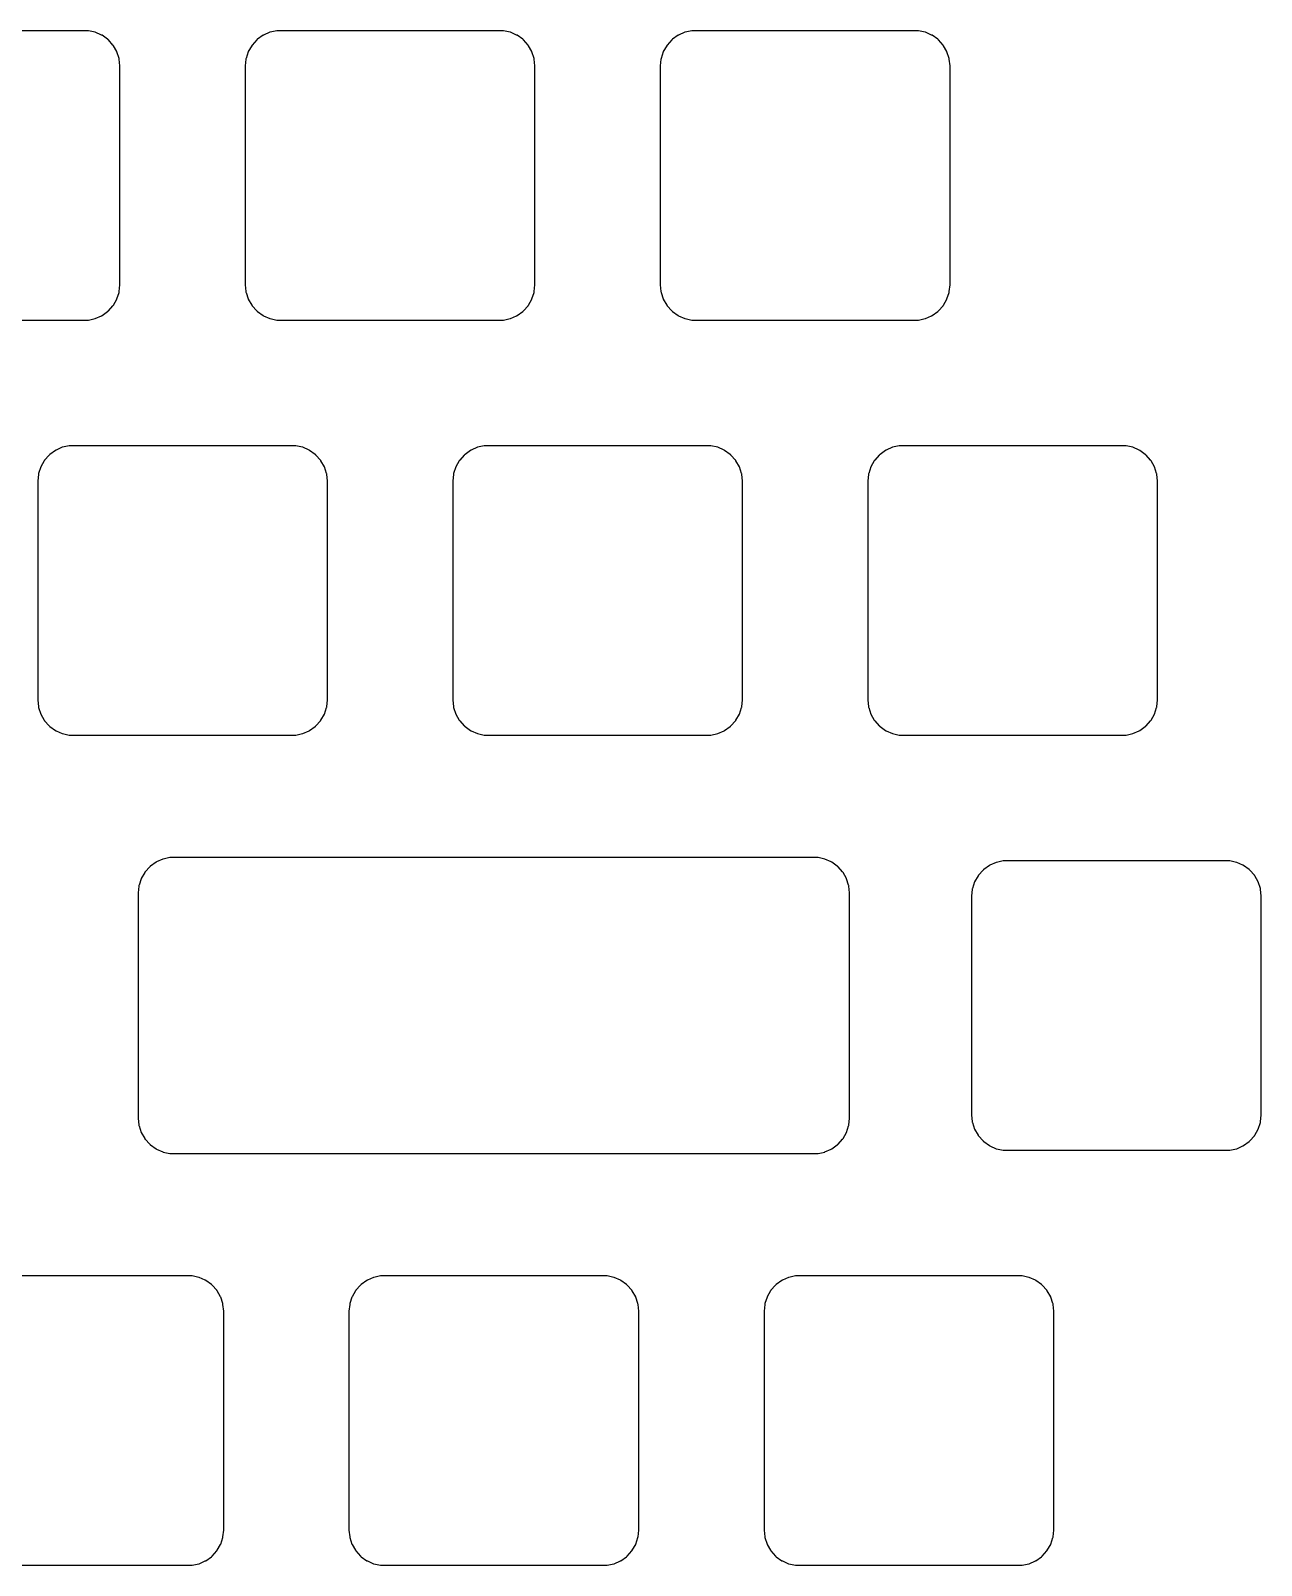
# Model space of a CAD drawing. Header units: metres. Extents: x -16 to 249, y -82 to 7.
# Drawn here: x 192.5 to 248.9, y -63.1 to 7.1 of the extents above; entities that cross this region are included whole.
import ezdxf

# ---------------------------------------------------------------- set-up
doc = ezdxf.new("R2010")
doc.units = ezdxf.units.M

msp = doc.modelspace()

# ---------------------------------------------------------------- linework, layer by layer
for p, q in [((195.171, 7.12391), (184.829, 7.12391)), ((195.189, 7.11999), (195.171, 7.12391)), ((195.496, 7.05479), (195.189, 7.11999)), ((195.505, 7.05293), (195.496, 7.05479)), ((195.791, 6.92539), (195.505, 7.05293)), ((203.495, 7.05293), (203.209, 6.92539)), ((203.504, 7.05479), (203.495, 7.05293)), ((203.811, 7.11999), (203.504, 7.05479)), ((203.829, 7.12391), (203.811, 7.11999)), ((214.171, 7.12391), (203.829, 7.12391)), ((214.189, 7.11999), (214.171, 7.12391)), ((214.496, 7.05479), (214.189, 7.11999)), ((214.505, 7.05293), (214.496, 7.05479)), ((214.791, 6.92539), (214.505, 7.05293)), ((222.495, 7.05293), (222.209, 6.92539)), ((222.504, 7.05479), (222.495, 7.05293)), ((222.811, 7.11999), (222.504, 7.05479)), ((222.829, 7.12391), (222.811, 7.11999)), ((233.171, 7.12391), (222.829, 7.12391)), ((233.189, 7.11999), (233.171, 7.12391)), ((233.496, 7.05479), (233.189, 7.11999)), ((233.505, 7.05293), (233.496, 7.05479)), ((233.791, 6.92539), (233.505, 7.05293)), ((195.799, 6.92175), (195.791, 6.92539)), ((195.816, 6.91409), (195.799, 6.92175)), ((196.07, 6.72977), (195.816, 6.91409)), ((196.085, 6.7187), (196.07, 6.72977)), ((196.093, 6.71344), (196.085, 6.7187)), ((196.105, 6.69945), (196.093, 6.71344)), ((196.315, 6.46642), (196.105, 6.69945)), ((196.321, 6.45977), (196.315, 6.46642)), ((196.325, 6.45202), (196.321, 6.45977)), ((196.335, 6.43571), (196.325, 6.45202)), ((196.492, 6.16414), (196.335, 6.43571)), ((202.665, 6.43571), (202.508, 6.16414)), ((202.675, 6.45202), (202.665, 6.43571)), ((202.679, 6.45977), (202.675, 6.45202)), ((202.685, 6.46642), (202.679, 6.45977)), ((202.895, 6.69945), (202.685, 6.46642)), ((202.907, 6.71344), (202.895, 6.69945)), ((202.915, 6.7187), (202.907, 6.71344)), ((202.93, 6.72977), (202.915, 6.7187)), ((203.184, 6.91409), (202.93, 6.72977)), ((203.201, 6.92175), (203.184, 6.91409)), ((203.209, 6.92539), (203.201, 6.92175)), ((214.799, 6.92175), (214.791, 6.92539)), ((214.816, 6.91409), (214.799, 6.92175)), ((215.07, 6.72977), (214.816, 6.91409)), ((215.085, 6.7187), (215.07, 6.72977)), ((215.093, 6.71344), (215.085, 6.7187)), ((215.105, 6.69945), (215.093, 6.71344)), ((215.315, 6.46642), (215.105, 6.69945)), ((215.321, 6.45977), (215.315, 6.46642)), ((215.325, 6.45202), (215.321, 6.45977)), ((215.335, 6.43571), (215.325, 6.45202)), ((215.492, 6.16414), (215.335, 6.43571)), ((221.665, 6.43571), (221.508, 6.16414)), ((221.675, 6.45202), (221.665, 6.43571)), ((221.679, 6.45977), (221.675, 6.45202)), ((221.685, 6.46642), (221.679, 6.45977)), ((221.895, 6.69945), (221.685, 6.46642)), ((221.907, 6.71344), (221.895, 6.69945)), ((221.915, 6.7187), (221.907, 6.71344)), ((221.93, 6.72977), (221.915, 6.7187)), ((222.184, 6.91409), (221.93, 6.72977)), ((222.201, 6.92175), (222.184, 6.91409)), ((222.209, 6.92539), (222.201, 6.92175)), ((233.799, 6.92175), (233.791, 6.92539)), ((233.816, 6.91409), (233.799, 6.92175)), ((234.07, 6.72977), (233.816, 6.91409)), ((234.085, 6.7187), (234.07, 6.72977)), ((234.093, 6.71344), (234.085, 6.7187)), ((234.105, 6.69945), (234.093, 6.71344)), ((234.315, 6.46642), (234.105, 6.69945)), ((234.321, 6.45977), (234.315, 6.46642)), ((234.325, 6.45202), (234.321, 6.45977)), ((234.335, 6.43571), (234.325, 6.45202)), ((234.492, 6.16414), (234.335, 6.43571)), ((196.494, 6.15563), (196.492, 6.16414)), ((196.591, 5.85739), (196.494, 6.15563)), ((196.597, 5.83949), (196.591, 5.85739)), ((196.599, 5.82077), (196.597, 5.83949)), ((196.632, 5.5089), (196.599, 5.82077)), ((202.401, 5.82077), (202.368, 5.5089)), ((202.403, 5.83949), (202.401, 5.82077)), ((202.409, 5.85739), (202.403, 5.83949)), ((202.506, 6.15563), (202.409, 5.85739)), ((202.508, 6.16414), (202.506, 6.15563)), ((215.494, 6.15563), (215.492, 6.16414)), ((215.591, 5.85739), (215.494, 6.15563)), ((215.597, 5.83949), (215.591, 5.85739)), ((215.599, 5.82077), (215.597, 5.83949)), ((215.632, 5.5089), (215.599, 5.82077)), ((221.401, 5.82077), (221.368, 5.5089)), ((221.403, 5.83949), (221.401, 5.82077)), ((221.409, 5.85739), (221.403, 5.83949)), ((221.506, 6.15563), (221.409, 5.85739)), ((221.508, 6.16414), (221.506, 6.15563)), ((234.494, 6.15563), (234.492, 6.16414)), ((234.591, 5.85739), (234.494, 6.15563)), ((234.597, 5.83949), (234.591, 5.85739)), ((234.599, 5.82077), (234.597, 5.83949)), ((234.632, 5.5089), (234.599, 5.82077)), ((196.633, 5.5), (196.632, 5.5089)), ((196.633, -4.5), (196.633, 5.5)), ((202.368, 5.5089), (202.367, 5.5)), ((202.367, 5.5), (202.367, -4.5)), ((215.633, 5.5), (215.632, 5.5089)), ((215.633, -4.5), (215.633, 5.5)), ((221.368, 5.5089), (221.367, 5.5)), ((221.367, 5.5), (221.367, -4.5)), ((234.633, 5.5), (234.632, 5.5089)), ((234.633, -4.5), (234.633, 5.5)), ((196.494, -5.15563), (196.591, -4.85739)), ((196.591, -4.85739), (196.597, -4.83949)), ((196.597, -4.83949), (196.599, -4.82077)), ((196.599, -4.82077), (196.632, -4.5089)), ((196.632, -4.5089), (196.633, -4.5)), ((202.367, -4.5), (202.368, -4.5089)), ((202.368, -4.5089), (202.401, -4.82077)), ((202.401, -4.82077), (202.403, -4.83949)), ((202.403, -4.83949), (202.409, -4.85739)), ((202.409, -4.85739), (202.506, -5.15563)), ((215.494, -5.15563), (215.591, -4.85739)), ((215.591, -4.85739), (215.597, -4.83949)), ((215.597, -4.83949), (215.599, -4.82077)), ((215.599, -4.82077), (215.632, -4.5089)), ((215.632, -4.5089), (215.633, -4.5)), ((221.367, -4.5), (221.368, -4.5089)), ((221.368, -4.5089), (221.401, -4.82077)), ((221.401, -4.82077), (221.403, -4.83949)), ((221.403, -4.83949), (221.409, -4.85739)), ((221.409, -4.85739), (221.506, -5.15563)), ((234.494, -5.15563), (234.591, -4.85739)), ((234.591, -4.85739), (234.597, -4.83949)), ((234.597, -4.83949), (234.599, -4.82077)), ((234.599, -4.82077), (234.632, -4.5089)), ((234.632, -4.5089), (234.633, -4.5)), ((196.105, -5.69945), (196.315, -5.46642)), ((196.315, -5.46642), (196.321, -5.45977)), ((196.321, -5.45977), (196.325, -5.45202)), ((196.325, -5.45202), (196.335, -5.43571)), ((196.335, -5.43571), (196.492, -5.16414)), ((196.492, -5.16414), (196.494, -5.15563)), ((202.506, -5.15563), (202.508, -5.16414)), ((202.508, -5.16414), (202.665, -5.43571)), ((202.665, -5.43571), (202.675, -5.45202)), ((202.675, -5.45202), (202.679, -5.45977)), ((202.679, -5.45977), (202.685, -5.46642)), ((202.685, -5.46642), (202.895, -5.69945)), ((215.105, -5.69945), (215.315, -5.46642)), ((215.315, -5.46642), (215.321, -5.45977)), ((215.321, -5.45977), (215.325, -5.45202)), ((215.325, -5.45202), (215.335, -5.43571)), ((215.335, -5.43571), (215.492, -5.16414)), ((215.492, -5.16414), (215.494, -5.15563)), ((221.506, -5.15563), (221.508, -5.16414)), ((221.508, -5.16414), (221.665, -5.43571)), ((221.665, -5.43571), (221.675, -5.45202)), ((221.675, -5.45202), (221.679, -5.45977)), ((221.679, -5.45977), (221.685, -5.46642)), ((221.685, -5.46642), (221.895, -5.69945)), ((234.105, -5.69945), (234.315, -5.46642)), ((234.315, -5.46642), (234.321, -5.45977)), ((234.321, -5.45977), (234.325, -5.45202)), ((234.325, -5.45202), (234.335, -5.43571)), ((234.335, -5.43571), (234.492, -5.16414)), ((234.492, -5.16414), (234.494, -5.15563)), ((184.829, -6.12391), (195.171, -6.12391)), ((195.171, -6.12391), (195.189, -6.11999)), ((195.189, -6.11999), (195.496, -6.05479)), ((195.496, -6.05479), (195.505, -6.05293)), ((195.505, -6.05293), (195.791, -5.92539)), ((195.791, -5.92539), (195.799, -5.92175)), ((195.799, -5.92175), (195.816, -5.91409)), ((195.816, -5.91409), (196.07, -5.72977)), ((196.07, -5.72977), (196.085, -5.7187)), ((196.085, -5.7187), (196.093, -5.71344)), ((196.093, -5.71344), (196.105, -5.69945)), ((202.895, -5.69945), (202.907, -5.71344)), ((202.907, -5.71344), (202.915, -5.7187)), ((202.915, -5.7187), (202.93, -5.72977)), ((202.93, -5.72977), (203.184, -5.91409)), ((203.184, -5.91409), (203.201, -5.92175)), ((203.201, -5.92175), (203.209, -5.92539)), ((203.209, -5.92539), (203.495, -6.05293)), ((203.495, -6.05293), (203.504, -6.05479)), ((203.504, -6.05479), (203.811, -6.11999)), ((203.811, -6.11999), (203.829, -6.12391)), ((203.829, -6.12391), (214.171, -6.12391)), ((214.171, -6.12391), (214.189, -6.11999)), ((214.189, -6.11999), (214.496, -6.05479)), ((214.496, -6.05479), (214.505, -6.05293)), ((214.505, -6.05293), (214.791, -5.92539)), ((214.791, -5.92539), (214.799, -5.92175)), ((214.799, -5.92175), (214.816, -5.91409)), ((214.816, -5.91409), (215.07, -5.72977)), ((215.07, -5.72977), (215.085, -5.7187)), ((215.085, -5.7187), (215.093, -5.71344)), ((215.093, -5.71344), (215.105, -5.69945)), ((221.895, -5.69945), (221.907, -5.71344)), ((221.907, -5.71344), (221.915, -5.7187)), ((221.915, -5.7187), (221.93, -5.72977)), ((221.93, -5.72977), (222.184, -5.91409)), ((222.184, -5.91409), (222.201, -5.92175)), ((222.201, -5.92175), (222.209, -5.92539)), ((222.209, -5.92539), (222.495, -6.05293)), ((222.495, -6.05293), (222.504, -6.05479)), ((222.504, -6.05479), (222.811, -6.11999)), ((222.811, -6.11999), (222.829, -6.12391)), ((222.829, -6.12391), (233.171, -6.12391)), ((233.171, -6.12391), (233.189, -6.11999)), ((233.189, -6.11999), (233.496, -6.05479)), ((233.496, -6.05479), (233.505, -6.05293)), ((233.505, -6.05293), (233.791, -5.92539)), ((233.791, -5.92539), (233.799, -5.92175)), ((233.799, -5.92175), (233.816, -5.91409)), ((233.816, -5.91409), (234.07, -5.72977)), ((234.07, -5.72977), (234.085, -5.7187)), ((234.085, -5.7187), (234.093, -5.71344)), ((234.093, -5.71344), (234.105, -5.69945)), ((194.311, -11.88), (194.004, -11.9452)), ((194.329, -11.8761), (194.311, -11.88)), ((204.671, -11.8761), (194.329, -11.8761)), ((204.689, -11.88), (204.671, -11.8761)), ((204.996, -11.9452), (204.689, -11.88)), ((213.311, -11.88), (213.004, -11.9452)), ((213.329, -11.8761), (213.311, -11.88)), ((223.671, -11.8761), (213.329, -11.8761)), ((223.689, -11.88), (223.671, -11.8761)), ((223.996, -11.9452), (223.689, -11.88)), ((232.311, -11.88), (232.004, -11.9452)), ((232.329, -11.8761), (232.311, -11.88)), ((242.671, -11.8761), (232.329, -11.8761)), ((242.689, -11.88), (242.671, -11.8761)), ((242.996, -11.9452), (242.689, -11.88)), ((193.165, -12.5643), (193.008, -12.8359)), ((193.175, -12.548), (193.165, -12.5643)), ((193.179, -12.5402), (193.175, -12.548)), ((193.185, -12.5336), (193.179, -12.5402)), ((193.395, -12.3005), (193.185, -12.5336)), ((193.407, -12.2866), (193.395, -12.3005)), ((193.415, -12.2813), (193.407, -12.2866)), ((193.43, -12.2702), (193.415, -12.2813)), ((193.684, -12.0859), (193.43, -12.2702)), ((193.701, -12.0783), (193.684, -12.0859)), ((193.709, -12.0746), (193.701, -12.0783)), ((193.995, -11.9471), (193.709, -12.0746)), ((194.004, -11.9452), (193.995, -11.9471)), ((205.005, -11.9471), (204.996, -11.9452)), ((205.291, -12.0746), (205.005, -11.9471)), ((205.299, -12.0783), (205.291, -12.0746)), ((205.316, -12.0859), (205.299, -12.0783)), ((205.57, -12.2702), (205.316, -12.0859)), ((205.585, -12.2813), (205.57, -12.2702)), ((205.593, -12.2866), (205.585, -12.2813)), ((205.605, -12.3005), (205.593, -12.2866)), ((205.815, -12.5336), (205.605, -12.3005)), ((205.821, -12.5402), (205.815, -12.5336)), ((205.825, -12.548), (205.821, -12.5402)), ((205.835, -12.5643), (205.825, -12.548)), ((205.992, -12.8359), (205.835, -12.5643)), ((212.165, -12.5643), (212.008, -12.8359)), ((212.175, -12.548), (212.165, -12.5643)), ((212.179, -12.5402), (212.175, -12.548)), ((212.185, -12.5336), (212.179, -12.5402)), ((212.395, -12.3005), (212.185, -12.5336)), ((212.407, -12.2866), (212.395, -12.3005)), ((212.415, -12.2813), (212.407, -12.2866)), ((212.43, -12.2702), (212.415, -12.2813)), ((212.684, -12.0859), (212.43, -12.2702)), ((212.701, -12.0783), (212.684, -12.0859)), ((212.709, -12.0746), (212.701, -12.0783)), ((212.995, -11.9471), (212.709, -12.0746)), ((213.004, -11.9452), (212.995, -11.9471)), ((224.005, -11.9471), (223.996, -11.9452)), ((224.291, -12.0746), (224.005, -11.9471)), ((224.299, -12.0783), (224.291, -12.0746)), ((224.316, -12.0859), (224.299, -12.0783)), ((224.57, -12.2702), (224.316, -12.0859)), ((224.585, -12.2813), (224.57, -12.2702)), ((224.593, -12.2866), (224.585, -12.2813)), ((224.605, -12.3005), (224.593, -12.2866)), ((224.815, -12.5336), (224.605, -12.3005)), ((224.821, -12.5402), (224.815, -12.5336)), ((224.825, -12.548), (224.821, -12.5402)), ((224.835, -12.5643), (224.825, -12.548)), ((224.992, -12.8359), (224.835, -12.5643)), ((231.165, -12.5643), (231.008, -12.8359)), ((231.175, -12.548), (231.165, -12.5643)), ((231.179, -12.5402), (231.175, -12.548)), ((231.185, -12.5336), (231.179, -12.5402)), ((231.395, -12.3005), (231.185, -12.5336)), ((231.407, -12.2866), (231.395, -12.3005)), ((231.415, -12.2813), (231.407, -12.2866)), ((231.43, -12.2702), (231.415, -12.2813)), ((231.684, -12.0859), (231.43, -12.2702)), ((231.701, -12.0783), (231.684, -12.0859)), ((231.709, -12.0746), (231.701, -12.0783)), ((231.995, -11.9471), (231.709, -12.0746)), ((232.004, -11.9452), (231.995, -11.9471)), ((243.005, -11.9471), (242.996, -11.9452)), ((243.291, -12.0746), (243.005, -11.9471)), ((243.299, -12.0783), (243.291, -12.0746)), ((243.316, -12.0859), (243.299, -12.0783)), ((243.57, -12.2702), (243.316, -12.0859)), ((243.585, -12.2813), (243.57, -12.2702)), ((243.593, -12.2866), (243.585, -12.2813)), ((243.605, -12.3005), (243.593, -12.2866)), ((243.815, -12.5336), (243.605, -12.3005)), ((243.821, -12.5402), (243.815, -12.5336)), ((243.825, -12.548), (243.821, -12.5402)), ((243.835, -12.5643), (243.825, -12.548)), ((243.992, -12.8359), (243.835, -12.5643)), ((192.901, -13.1792), (192.868, -13.4911)), ((192.903, -13.1605), (192.901, -13.1792)), ((192.909, -13.1426), (192.903, -13.1605)), ((193.006, -12.8444), (192.909, -13.1426)), ((193.008, -12.8359), (193.006, -12.8444)), ((205.994, -12.8444), (205.992, -12.8359)), ((206.091, -13.1426), (205.994, -12.8444)), ((206.097, -13.1605), (206.091, -13.1426)), ((206.099, -13.1792), (206.097, -13.1605)), ((206.132, -13.4911), (206.099, -13.1792)), ((211.901, -13.1792), (211.868, -13.4911)), ((211.903, -13.1605), (211.901, -13.1792)), ((211.909, -13.1426), (211.903, -13.1605)), ((212.006, -12.8444), (211.909, -13.1426)), ((212.008, -12.8359), (212.006, -12.8444)), ((224.994, -12.8444), (224.992, -12.8359)), ((225.091, -13.1426), (224.994, -12.8444)), ((225.097, -13.1605), (225.091, -13.1426)), ((225.099, -13.1792), (225.097, -13.1605)), ((225.132, -13.4911), (225.099, -13.1792)), ((230.901, -13.1792), (230.868, -13.4911)), ((230.903, -13.1605), (230.901, -13.1792)), ((230.909, -13.1426), (230.903, -13.1605)), ((231.006, -12.8444), (230.909, -13.1426)), ((231.008, -12.8359), (231.006, -12.8444)), ((243.994, -12.8444), (243.992, -12.8359)), ((244.091, -13.1426), (243.994, -12.8444)), ((244.097, -13.1605), (244.091, -13.1426)), ((244.099, -13.1792), (244.097, -13.1605)), ((244.132, -13.4911), (244.099, -13.1792)), ((192.868, -13.4911), (192.867, -13.5)), ((192.867, -13.5), (192.867, -23.5)), ((206.133, -13.5), (206.132, -13.4911)), ((206.133, -23.5), (206.133, -13.5)), ((211.868, -13.4911), (211.867, -13.5)), ((211.867, -13.5), (211.867, -23.5)), ((225.133, -13.5), (225.132, -13.4911)), ((225.133, -23.5), (225.133, -13.5)), ((230.868, -13.4911), (230.867, -13.5)), ((230.867, -13.5), (230.867, -23.5)), ((244.133, -13.5), (244.132, -13.4911)), ((244.133, -23.5), (244.133, -13.5)), ((192.867, -23.5), (192.868, -23.5089)), ((192.868, -23.5089), (192.901, -23.8208)), ((192.901, -23.8208), (192.903, -23.8395)), ((192.903, -23.8395), (192.909, -23.8574)), ((192.909, -23.8574), (193.006, -24.1556)), ((205.994, -24.1556), (206.091, -23.8574)), ((206.091, -23.8574), (206.097, -23.8395)), ((206.097, -23.8395), (206.099, -23.8208)), ((206.099, -23.8208), (206.132, -23.5089)), ((206.132, -23.5089), (206.133, -23.5)), ((211.867, -23.5), (211.868, -23.5089)), ((211.868, -23.5089), (211.901, -23.8208)), ((211.901, -23.8208), (211.903, -23.8395)), ((211.903, -23.8395), (211.909, -23.8574)), ((211.909, -23.8574), (212.006, -24.1556)), ((224.994, -24.1556), (225.091, -23.8574)), ((225.091, -23.8574), (225.097, -23.8395)), ((225.097, -23.8395), (225.099, -23.8208)), ((225.099, -23.8208), (225.132, -23.5089)), ((225.132, -23.5089), (225.133, -23.5)), ((230.867, -23.5), (230.868, -23.5089)), ((230.868, -23.5089), (230.901, -23.8208)), ((230.901, -23.8208), (230.903, -23.8395)), ((230.903, -23.8395), (230.909, -23.8574)), ((230.909, -23.8574), (231.006, -24.1556)), ((243.994, -24.1556), (244.091, -23.8574)), ((244.091, -23.8574), (244.097, -23.8395)), ((244.097, -23.8395), (244.099, -23.8208)), ((244.099, -23.8208), (244.132, -23.5089)), ((244.132, -23.5089), (244.133, -23.5)), ((193.006, -24.1556), (193.008, -24.1641)), ((193.008, -24.1641), (193.165, -24.4357)), ((193.165, -24.4357), (193.175, -24.452)), ((193.175, -24.452), (193.179, -24.4598)), ((193.179, -24.4598), (193.185, -24.4664)), ((193.185, -24.4664), (193.395, -24.6995)), ((205.605, -24.6995), (205.815, -24.4664)), ((205.815, -24.4664), (205.821, -24.4598)), ((205.821, -24.4598), (205.825, -24.452)), ((205.825, -24.452), (205.835, -24.4357)), ((205.835, -24.4357), (205.992, -24.1641)), ((205.992, -24.1641), (205.994, -24.1556)), ((212.006, -24.1556), (212.008, -24.1641)), ((212.008, -24.1641), (212.165, -24.4357)), ((212.165, -24.4357), (212.175, -24.452)), ((212.175, -24.452), (212.179, -24.4598)), ((212.179, -24.4598), (212.185, -24.4664)), ((212.185, -24.4664), (212.395, -24.6995)), ((224.605, -24.6995), (224.815, -24.4664)), ((224.815, -24.4664), (224.821, -24.4598)), ((224.821, -24.4598), (224.825, -24.452)), ((224.825, -24.452), (224.835, -24.4357)), ((224.835, -24.4357), (224.992, -24.1641)), ((224.992, -24.1641), (224.994, -24.1556)), ((231.006, -24.1556), (231.008, -24.1641)), ((231.008, -24.1641), (231.165, -24.4357)), ((231.165, -24.4357), (231.175, -24.452)), ((231.175, -24.452), (231.179, -24.4598)), ((231.179, -24.4598), (231.185, -24.4664)), ((231.185, -24.4664), (231.395, -24.6995)), ((243.605, -24.6995), (243.815, -24.4664)), ((243.815, -24.4664), (243.821, -24.4598)), ((243.821, -24.4598), (243.825, -24.452)), ((243.825, -24.452), (243.835, -24.4357)), ((243.835, -24.4357), (243.992, -24.1641)), ((243.992, -24.1641), (243.994, -24.1556)), ((193.395, -24.6995), (193.407, -24.7134)), ((193.407, -24.7134), (193.415, -24.7187)), ((193.415, -24.7187), (193.43, -24.7298)), ((193.43, -24.7298), (193.684, -24.9141)), ((193.684, -24.9141), (193.701, -24.9217)), ((193.701, -24.9217), (193.709, -24.9254)), ((193.709, -24.9254), (193.995, -25.0529)), ((193.995, -25.0529), (194.004, -25.0548)), ((194.004, -25.0548), (194.311, -25.12)), ((194.311, -25.12), (194.329, -25.1239)), ((194.329, -25.1239), (204.671, -25.1239)), ((204.671, -25.1239), (204.689, -25.12)), ((204.689, -25.12), (204.996, -25.0548)), ((204.996, -25.0548), (205.005, -25.0529)), ((205.005, -25.0529), (205.291, -24.9254)), ((205.291, -24.9254), (205.299, -24.9217)), ((205.299, -24.9217), (205.316, -24.9141)), ((205.316, -24.9141), (205.57, -24.7298)), ((205.57, -24.7298), (205.585, -24.7187)), ((205.585, -24.7187), (205.593, -24.7134)), ((205.593, -24.7134), (205.605, -24.6995)), ((212.395, -24.6995), (212.407, -24.7134)), ((212.407, -24.7134), (212.415, -24.7187)), ((212.415, -24.7187), (212.43, -24.7298)), ((212.43, -24.7298), (212.684, -24.9141)), ((212.684, -24.9141), (212.701, -24.9217)), ((212.701, -24.9217), (212.709, -24.9254)), ((212.709, -24.9254), (212.995, -25.0529)), ((212.995, -25.0529), (213.004, -25.0548)), ((213.004, -25.0548), (213.311, -25.12)), ((213.311, -25.12), (213.329, -25.1239)), ((213.329, -25.1239), (223.671, -25.1239)), ((223.671, -25.1239), (223.689, -25.12)), ((223.689, -25.12), (223.996, -25.0548)), ((223.996, -25.0548), (224.005, -25.0529)), ((224.005, -25.0529), (224.291, -24.9254)), ((224.291, -24.9254), (224.299, -24.9217)), ((224.299, -24.9217), (224.316, -24.9141)), ((224.316, -24.9141), (224.57, -24.7298)), ((224.57, -24.7298), (224.585, -24.7187)), ((224.585, -24.7187), (224.593, -24.7134)), ((224.593, -24.7134), (224.605, -24.6995)), ((231.395, -24.6995), (231.407, -24.7134)), ((231.407, -24.7134), (231.415, -24.7187)), ((231.415, -24.7187), (231.43, -24.7298)), ((231.43, -24.7298), (231.684, -24.9141)), ((231.684, -24.9141), (231.701, -24.9217)), ((231.701, -24.9217), (231.709, -24.9254)), ((231.709, -24.9254), (231.995, -25.0529)), ((231.995, -25.0529), (232.004, -25.0548)), ((232.004, -25.0548), (232.311, -25.12)), ((232.311, -25.12), (232.329, -25.1239)), ((232.329, -25.1239), (242.671, -25.1239)), ((242.671, -25.1239), (242.689, -25.12)), ((242.689, -25.12), (242.996, -25.0548)), ((242.996, -25.0548), (243.005, -25.0529)), ((243.005, -25.0529), (243.291, -24.9254)), ((243.291, -24.9254), (243.299, -24.9217)), ((243.299, -24.9217), (243.316, -24.9141)), ((243.316, -24.9141), (243.57, -24.7298)), ((243.57, -24.7298), (243.585, -24.7187)), ((243.585, -24.7187), (243.593, -24.7134)), ((243.593, -24.7134), (243.605, -24.6995)), ((198.595, -30.7971), (198.309, -30.9246)), ((198.604, -30.7952), (198.595, -30.7971)), ((198.911, -30.73), (198.604, -30.7952)), ((198.929, -30.7261), (198.911, -30.73)), ((228.571, -30.7261), (198.929, -30.7261)), ((228.589, -30.73), (228.571, -30.7261)), ((228.896, -30.7952), (228.589, -30.73)), ((228.905, -30.7971), (228.896, -30.7952)), ((229.191, -30.9246), (228.905, -30.7971)), ((237.061, -30.88), (236.754, -30.9452)), ((237.079, -30.8761), (237.061, -30.88)), ((247.421, -30.8761), (237.079, -30.8761)), ((247.439, -30.88), (247.421, -30.8761)), ((247.746, -30.9452), (247.439, -30.88)), ((197.765, -31.4143), (197.608, -31.6859)), ((197.775, -31.398), (197.765, -31.4143)), ((197.779, -31.3902), (197.775, -31.398)), ((197.785, -31.3836), (197.779, -31.3902)), ((197.995, -31.1505), (197.785, -31.3836)), ((198.007, -31.1366), (197.995, -31.1505)), ((198.015, -31.1313), (198.007, -31.1366)), ((198.03, -31.1202), (198.015, -31.1313)), ((198.284, -30.9359), (198.03, -31.1202)), ((198.301, -30.9283), (198.284, -30.9359)), ((198.309, -30.9246), (198.301, -30.9283)), ((229.199, -30.9283), (229.191, -30.9246)), ((229.216, -30.9359), (229.199, -30.9283)), ((229.47, -31.1202), (229.216, -30.9359)), ((229.485, -31.1313), (229.47, -31.1202)), ((229.493, -31.1366), (229.485, -31.1313)), ((229.505, -31.1505), (229.493, -31.1366)), ((229.715, -31.3836), (229.505, -31.1505)), ((229.721, -31.3902), (229.715, -31.3836)), ((229.725, -31.398), (229.721, -31.3902)), ((229.735, -31.4143), (229.725, -31.398)), ((229.892, -31.6859), (229.735, -31.4143)), ((235.915, -31.5643), (235.758, -31.8359)), ((235.925, -31.548), (235.915, -31.5643)), ((235.929, -31.5402), (235.925, -31.548)), ((235.935, -31.5336), (235.929, -31.5402)), ((236.145, -31.3005), (235.935, -31.5336)), ((236.157, -31.2866), (236.145, -31.3005)), ((236.165, -31.2813), (236.157, -31.2866)), ((236.18, -31.2702), (236.165, -31.2813)), ((236.434, -31.0859), (236.18, -31.2702)), ((236.451, -31.0783), (236.434, -31.0859)), ((236.459, -31.0746), (236.451, -31.0783)), ((236.745, -30.9471), (236.459, -31.0746)), ((236.754, -30.9452), (236.745, -30.9471)), ((247.755, -30.9471), (247.746, -30.9452)), ((248.041, -31.0746), (247.755, -30.9471)), ((248.049, -31.0783), (248.041, -31.0746)), ((248.066, -31.0859), (248.049, -31.0783)), ((248.32, -31.2702), (248.066, -31.0859)), ((248.335, -31.2813), (248.32, -31.2702)), ((248.343, -31.2866), (248.335, -31.2813)), ((248.355, -31.3005), (248.343, -31.2866)), ((248.565, -31.5336), (248.355, -31.3005)), ((248.571, -31.5402), (248.565, -31.5336)), ((248.575, -31.548), (248.571, -31.5402)), ((248.585, -31.5643), (248.575, -31.548)), ((248.742, -31.8359), (248.585, -31.5643)), ((197.501, -32.0292), (197.468, -32.3411)), ((197.503, -32.0105), (197.501, -32.0292)), ((197.509, -31.9926), (197.503, -32.0105)), ((197.606, -31.6944), (197.509, -31.9926)), ((197.608, -31.6859), (197.606, -31.6944)), ((229.894, -31.6944), (229.892, -31.6859)), ((229.991, -31.9926), (229.894, -31.6944)), ((229.997, -32.0105), (229.991, -31.9926)), ((229.999, -32.0292), (229.997, -32.0105)), ((230.032, -32.3411), (229.999, -32.0292)), ((235.651, -32.1792), (235.618, -32.4911)), ((235.653, -32.1605), (235.651, -32.1792)), ((235.659, -32.1426), (235.653, -32.1605)), ((235.756, -31.8444), (235.659, -32.1426)), ((235.758, -31.8359), (235.756, -31.8444)), ((248.744, -31.8444), (248.742, -31.8359)), ((248.841, -32.1426), (248.744, -31.8444)), ((248.847, -32.1605), (248.841, -32.1426)), ((248.849, -32.1792), (248.847, -32.1605)), ((248.882, -32.4911), (248.849, -32.1792)), ((197.468, -32.3411), (197.467, -32.35)), ((197.467, -32.35), (197.467, -42.65)), ((230.033, -32.35), (230.032, -32.3411)), ((230.033, -42.65), (230.033, -32.35)), ((235.618, -32.4911), (235.617, -32.5)), ((235.617, -32.5), (235.617, -42.5)), ((248.883, -32.5), (248.882, -32.4911)), ((248.883, -42.5), (248.883, -32.5)), ((197.467, -42.65), (197.468, -42.6589)), ((197.468, -42.6589), (197.501, -42.9708)), ((229.999, -42.9708), (230.032, -42.6589)), ((230.032, -42.6589), (230.033, -42.65)), ((235.617, -42.5), (235.618, -42.5089)), ((235.618, -42.5089), (235.651, -42.8208)), ((235.651, -42.8208), (235.653, -42.8395)), ((235.653, -42.8395), (235.659, -42.8574)), ((248.841, -42.8574), (248.847, -42.8395)), ((248.847, -42.8395), (248.849, -42.8208)), ((248.849, -42.8208), (248.882, -42.5089)), ((248.882, -42.5089), (248.883, -42.5)), ((197.501, -42.9708), (197.503, -42.9895)), ((197.503, -42.9895), (197.509, -43.0074)), ((197.509, -43.0074), (197.606, -43.3056)), ((197.606, -43.3056), (197.608, -43.3141)), ((197.608, -43.3141), (197.765, -43.5857)), ((229.735, -43.5857), (229.892, -43.3141)), ((229.892, -43.3141), (229.894, -43.3056)), ((229.894, -43.3056), (229.991, -43.0074)), ((229.991, -43.0074), (229.997, -42.9895)), ((229.997, -42.9895), (229.999, -42.9708)), ((235.659, -42.8574), (235.756, -43.1556)), ((235.756, -43.1556), (235.758, -43.1641)), ((235.758, -43.1641), (235.915, -43.4357)), ((235.915, -43.4357), (235.925, -43.452)), ((235.925, -43.452), (235.929, -43.4598)), ((235.929, -43.4598), (235.935, -43.4664)), ((235.935, -43.4664), (236.145, -43.6995)), ((248.355, -43.6995), (248.565, -43.4664)), ((248.565, -43.4664), (248.571, -43.4598)), ((248.571, -43.4598), (248.575, -43.452)), ((248.575, -43.452), (248.585, -43.4357)), ((248.585, -43.4357), (248.742, -43.1641)), ((248.742, -43.1641), (248.744, -43.1556)), ((248.744, -43.1556), (248.841, -42.8574)), ((197.765, -43.5857), (197.775, -43.602)), ((197.775, -43.602), (197.779, -43.6098)), ((197.779, -43.6098), (197.785, -43.6164)), ((197.785, -43.6164), (197.995, -43.8495)), ((197.995, -43.8495), (198.007, -43.8634)), ((198.007, -43.8634), (198.015, -43.8687)), ((198.015, -43.8687), (198.03, -43.8798)), ((198.03, -43.8798), (198.284, -44.0641)), ((198.284, -44.0641), (198.301, -44.0717)), ((198.301, -44.0717), (198.309, -44.0754)), ((198.309, -44.0754), (198.595, -44.2029)), ((198.595, -44.2029), (198.604, -44.2048)), ((198.604, -44.2048), (198.911, -44.27)), ((228.589, -44.27), (228.896, -44.2048)), ((228.896, -44.2048), (228.905, -44.2029)), ((228.905, -44.2029), (229.191, -44.0754)), ((229.191, -44.0754), (229.199, -44.0717)), ((229.199, -44.0717), (229.216, -44.0641)), ((229.216, -44.0641), (229.47, -43.8798)), ((229.47, -43.8798), (229.485, -43.8687)), ((229.485, -43.8687), (229.493, -43.8634)), ((229.493, -43.8634), (229.505, -43.8495)), ((229.505, -43.8495), (229.715, -43.6164)), ((229.715, -43.6164), (229.721, -43.6098)), ((229.721, -43.6098), (229.725, -43.602)), ((229.725, -43.602), (229.735, -43.5857)), ((236.145, -43.6995), (236.157, -43.7134)), ((236.157, -43.7134), (236.165, -43.7187)), ((236.165, -43.7187), (236.18, -43.7298)), ((236.18, -43.7298), (236.434, -43.9141)), ((236.434, -43.9141), (236.451, -43.9217)), ((236.451, -43.9217), (236.459, -43.9254)), ((236.459, -43.9254), (236.745, -44.0529)), ((236.745, -44.0529), (236.754, -44.0548)), ((236.754, -44.0548), (237.061, -44.12)), ((237.061, -44.12), (237.079, -44.1239)), ((237.079, -44.1239), (247.421, -44.1239)), ((247.421, -44.1239), (247.439, -44.12)), ((247.439, -44.12), (247.746, -44.0548)), ((247.746, -44.0548), (247.755, -44.0529)), ((247.755, -44.0529), (248.041, -43.9254)), ((248.041, -43.9254), (248.049, -43.9217)), ((248.049, -43.9217), (248.066, -43.9141)), ((248.066, -43.9141), (248.32, -43.7298)), ((248.32, -43.7298), (248.335, -43.7187)), ((248.335, -43.7187), (248.343, -43.7134)), ((248.343, -43.7134), (248.355, -43.6995)), ((198.911, -44.27), (198.929, -44.2739)), ((198.929, -44.2739), (228.571, -44.2739)), ((228.571, -44.2739), (228.589, -44.27)), ((199.921, -49.8761), (189.579, -49.8761)), ((199.939, -49.88), (199.921, -49.8761)), ((200.246, -49.9452), (199.939, -49.88)), ((200.255, -49.9471), (200.246, -49.9452)), ((200.541, -50.0746), (200.255, -49.9471)), ((200.549, -50.0783), (200.541, -50.0746)), ((200.566, -50.0859), (200.549, -50.0783)), ((200.82, -50.2702), (200.566, -50.0859)), ((200.835, -50.2813), (200.82, -50.2702)), ((200.843, -50.2866), (200.835, -50.2813)), ((200.855, -50.3005), (200.843, -50.2866)), ((201.065, -50.5336), (200.855, -50.3005)), ((201.071, -50.5402), (201.065, -50.5336)), ((201.075, -50.548), (201.071, -50.5402)), ((201.085, -50.5643), (201.075, -50.548)), ((201.242, -50.8359), (201.085, -50.5643)), ((207.415, -50.5643), (207.258, -50.8359)), ((207.425, -50.548), (207.415, -50.5643)), ((207.429, -50.5402), (207.425, -50.548)), ((207.435, -50.5336), (207.429, -50.5402)), ((207.645, -50.3005), (207.435, -50.5336)), ((207.657, -50.2866), (207.645, -50.3005)), ((207.665, -50.2813), (207.657, -50.2866)), ((207.68, -50.2702), (207.665, -50.2813)), ((207.934, -50.0859), (207.68, -50.2702)), ((207.951, -50.0783), (207.934, -50.0859)), ((207.959, -50.0746), (207.951, -50.0783)), ((208.245, -49.9471), (207.959, -50.0746)), ((208.254, -49.9452), (208.245, -49.9471)), ((208.561, -49.88), (208.254, -49.9452)), ((208.579, -49.8761), (208.561, -49.88)), ((218.921, -49.8761), (208.579, -49.8761)), ((218.939, -49.88), (218.921, -49.8761)), ((219.246, -49.9452), (218.939, -49.88)), ((219.255, -49.9471), (219.246, -49.9452)), ((219.541, -50.0746), (219.255, -49.9471)), ((219.549, -50.0783), (219.541, -50.0746)), ((219.566, -50.0859), (219.549, -50.0783)), ((219.82, -50.2702), (219.566, -50.0859)), ((219.835, -50.2813), (219.82, -50.2702)), ((219.843, -50.2866), (219.835, -50.2813)), ((219.855, -50.3005), (219.843, -50.2866)), ((220.065, -50.5336), (219.855, -50.3005)), ((220.071, -50.5402), (220.065, -50.5336)), ((220.075, -50.548), (220.071, -50.5402)), ((220.085, -50.5643), (220.075, -50.548)), ((220.242, -50.8359), (220.085, -50.5643)), ((226.415, -50.5643), (226.258, -50.8359)), ((226.425, -50.548), (226.415, -50.5643)), ((226.429, -50.5402), (226.425, -50.548)), ((226.435, -50.5336), (226.429, -50.5402)), ((226.645, -50.3005), (226.435, -50.5336)), ((226.657, -50.2866), (226.645, -50.3005)), ((226.665, -50.2813), (226.657, -50.2866)), ((226.68, -50.2702), (226.665, -50.2813)), ((226.934, -50.0859), (226.68, -50.2702)), ((226.951, -50.0783), (226.934, -50.0859)), ((226.959, -50.0746), (226.951, -50.0783)), ((227.245, -49.9471), (226.959, -50.0746)), ((227.254, -49.9452), (227.245, -49.9471)), ((227.561, -49.88), (227.254, -49.9452)), ((227.579, -49.8761), (227.561, -49.88)), ((237.921, -49.8761), (227.579, -49.8761)), ((237.939, -49.88), (237.921, -49.8761)), ((238.246, -49.9452), (237.939, -49.88)), ((238.255, -49.9471), (238.246, -49.9452)), ((238.541, -50.0746), (238.255, -49.9471)), ((238.549, -50.0783), (238.541, -50.0746)), ((238.566, -50.0859), (238.549, -50.0783)), ((238.82, -50.2702), (238.566, -50.0859)), ((238.835, -50.2813), (238.82, -50.2702)), ((238.843, -50.2866), (238.835, -50.2813)), ((238.855, -50.3005), (238.843, -50.2866)), ((239.065, -50.5336), (238.855, -50.3005)), ((239.071, -50.5402), (239.065, -50.5336)), ((239.075, -50.548), (239.071, -50.5402)), ((239.085, -50.5643), (239.075, -50.548)), ((239.242, -50.8359), (239.085, -50.5643)), ((201.244, -50.8444), (201.242, -50.8359)), ((201.341, -51.1426), (201.244, -50.8444)), ((201.347, -51.1605), (201.341, -51.1426)), ((201.349, -51.1792), (201.347, -51.1605)), ((201.382, -51.4911), (201.349, -51.1792)), ((207.151, -51.1792), (207.118, -51.4911)), ((207.153, -51.1605), (207.151, -51.1792)), ((207.159, -51.1426), (207.153, -51.1605)), ((207.256, -50.8444), (207.159, -51.1426)), ((207.258, -50.8359), (207.256, -50.8444)), ((220.244, -50.8444), (220.242, -50.8359)), ((220.341, -51.1426), (220.244, -50.8444)), ((220.347, -51.1605), (220.341, -51.1426)), ((220.349, -51.1792), (220.347, -51.1605)), ((220.382, -51.4911), (220.349, -51.1792)), ((226.151, -51.1792), (226.118, -51.4911)), ((226.153, -51.1605), (226.151, -51.1792)), ((226.159, -51.1426), (226.153, -51.1605)), ((226.256, -50.8444), (226.159, -51.1426)), ((226.258, -50.8359), (226.256, -50.8444)), ((239.244, -50.8444), (239.242, -50.8359)), ((239.341, -51.1426), (239.244, -50.8444)), ((239.347, -51.1605), (239.341, -51.1426)), ((239.349, -51.1792), (239.347, -51.1605)), ((239.382, -51.4911), (239.349, -51.1792)), ((201.383, -51.5), (201.382, -51.4911)), ((201.383, -61.5), (201.383, -51.5)), ((207.118, -51.4911), (207.117, -51.5)), ((207.117, -51.5), (207.117, -61.5)), ((220.383, -51.5), (220.382, -51.4911)), ((220.383, -61.5), (220.383, -51.5)), ((226.118, -51.4911), (226.117, -51.5)), ((226.117, -51.5), (226.117, -61.5)), ((239.383, -51.5), (239.382, -51.4911)), ((239.383, -61.5), (239.383, -51.5)), ((201.349, -61.8208), (201.382, -61.5089)), ((201.382, -61.5089), (201.383, -61.5)), ((207.117, -61.5), (207.118, -61.5089)), ((207.118, -61.5089), (207.151, -61.8208)), ((220.349, -61.8208), (220.382, -61.5089)), ((220.382, -61.5089), (220.383, -61.5)), ((226.117, -61.5), (226.118, -61.5089)), ((226.118, -61.5089), (226.151, -61.8208)), ((239.349, -61.8208), (239.382, -61.5089)), ((239.382, -61.5089), (239.383, -61.5)), ((200.855, -62.6995), (201.065, -62.4664)), ((201.065, -62.4664), (201.071, -62.4598)), ((201.071, -62.4598), (201.075, -62.452)), ((201.075, -62.452), (201.085, -62.4357)), ((201.085, -62.4357), (201.242, -62.1641)), ((201.242, -62.1641), (201.244, -62.1556)), ((201.244, -62.1556), (201.341, -61.8574)), ((201.341, -61.8574), (201.347, -61.8395)), ((201.347, -61.8395), (201.349, -61.8208)), ((207.151, -61.8208), (207.153, -61.8395)), ((207.153, -61.8395), (207.159, -61.8574)), ((207.159, -61.8574), (207.256, -62.1556)), ((207.256, -62.1556), (207.258, -62.1641)), ((207.258, -62.1641), (207.415, -62.4357)), ((207.415, -62.4357), (207.425, -62.452)), ((207.425, -62.452), (207.429, -62.4598)), ((207.429, -62.4598), (207.435, -62.4664)), ((207.435, -62.4664), (207.645, -62.6995)), ((219.855, -62.6995), (220.065, -62.4664)), ((220.065, -62.4664), (220.071, -62.4598)), ((220.071, -62.4598), (220.075, -62.452)), ((220.075, -62.452), (220.085, -62.4357)), ((220.085, -62.4357), (220.242, -62.1641)), ((220.242, -62.1641), (220.244, -62.1556)), ((220.244, -62.1556), (220.341, -61.8574)), ((220.341, -61.8574), (220.347, -61.8395)), ((220.347, -61.8395), (220.349, -61.8208)), ((226.151, -61.8208), (226.153, -61.8395)), ((226.153, -61.8395), (226.159, -61.8574)), ((226.159, -61.8574), (226.256, -62.1556)), ((226.256, -62.1556), (226.258, -62.1641)), ((226.258, -62.1641), (226.415, -62.4357)), ((226.415, -62.4357), (226.425, -62.452)), ((226.425, -62.452), (226.429, -62.4598)), ((226.429, -62.4598), (226.435, -62.4664)), ((226.435, -62.4664), (226.645, -62.6995)), ((238.855, -62.6995), (239.065, -62.4664)), ((239.065, -62.4664), (239.071, -62.4598)), ((239.071, -62.4598), (239.075, -62.452)), ((239.075, -62.452), (239.085, -62.4357)), ((239.085, -62.4357), (239.242, -62.1641)), ((239.242, -62.1641), (239.244, -62.1556)), ((239.244, -62.1556), (239.341, -61.8574)), ((239.341, -61.8574), (239.347, -61.8395)), ((239.347, -61.8395), (239.349, -61.8208)), ((189.579, -63.1239), (199.921, -63.1239)), ((199.921, -63.1239), (199.939, -63.12)), ((199.939, -63.12), (200.246, -63.0548)), ((200.246, -63.0548), (200.255, -63.0529)), ((200.255, -63.0529), (200.541, -62.9254)), ((200.541, -62.9254), (200.549, -62.9217)), ((200.549, -62.9217), (200.566, -62.9141)), ((200.566, -62.9141), (200.82, -62.7298)), ((200.82, -62.7298), (200.835, -62.7187)), ((200.835, -62.7187), (200.843, -62.7134)), ((200.843, -62.7134), (200.855, -62.6995)), ((207.645, -62.6995), (207.657, -62.7134)), ((207.657, -62.7134), (207.665, -62.7187)), ((207.665, -62.7187), (207.68, -62.7298)), ((207.68, -62.7298), (207.934, -62.9141)), ((207.934, -62.9141), (207.951, -62.9217)), ((207.951, -62.9217), (207.959, -62.9254)), ((207.959, -62.9254), (208.245, -63.0529)), ((208.245, -63.0529), (208.254, -63.0548)), ((208.254, -63.0548), (208.561, -63.12)), ((208.561, -63.12), (208.579, -63.1239)), ((208.579, -63.1239), (218.921, -63.1239)), ((218.921, -63.1239), (218.939, -63.12)), ((218.939, -63.12), (219.246, -63.0548)), ((219.246, -63.0548), (219.255, -63.0529)), ((219.255, -63.0529), (219.541, -62.9254)), ((219.541, -62.9254), (219.549, -62.9217)), ((219.549, -62.9217), (219.566, -62.9141)), ((219.566, -62.9141), (219.82, -62.7298)), ((219.82, -62.7298), (219.835, -62.7187)), ((219.835, -62.7187), (219.843, -62.7134)), ((219.843, -62.7134), (219.855, -62.6995)), ((226.645, -62.6995), (226.657, -62.7134)), ((226.657, -62.7134), (226.665, -62.7187)), ((226.665, -62.7187), (226.68, -62.7298)), ((226.68, -62.7298), (226.934, -62.9141)), ((226.934, -62.9141), (226.951, -62.9217)), ((226.951, -62.9217), (226.959, -62.9254)), ((226.959, -62.9254), (227.245, -63.0529)), ((227.245, -63.0529), (227.254, -63.0548)), ((227.254, -63.0548), (227.561, -63.12)), ((227.561, -63.12), (227.579, -63.1239)), ((227.579, -63.1239), (237.921, -63.1239)), ((237.921, -63.1239), (237.939, -63.12)), ((237.939, -63.12), (238.246, -63.0548)), ((238.246, -63.0548), (238.255, -63.0529)), ((238.255, -63.0529), (238.541, -62.9254)), ((238.541, -62.9254), (238.549, -62.9217)), ((238.549, -62.9217), (238.566, -62.9141)), ((238.566, -62.9141), (238.82, -62.7298)), ((238.82, -62.7298), (238.835, -62.7187)), ((238.835, -62.7187), (238.843, -62.7134)), ((238.843, -62.7134), (238.855, -62.6995))]:
    msp.add_line(p, q)

doc.saveas('drawing.dxf')
